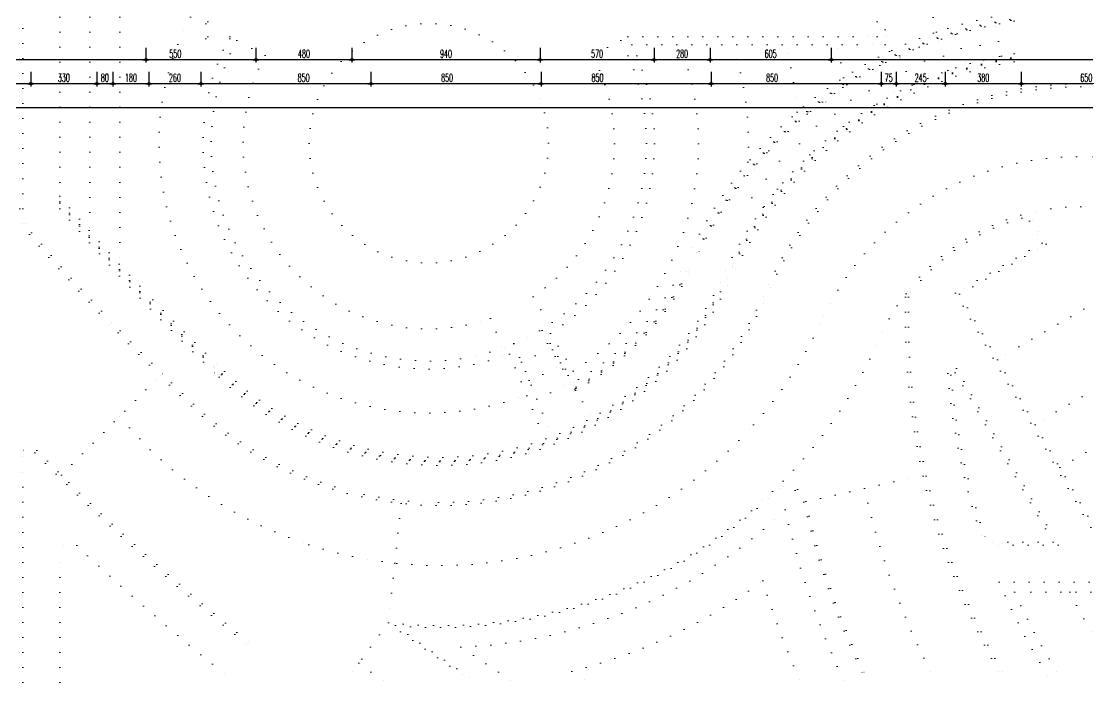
# Model space of a CAD drawing. Extents: x -5598 to 26293, y -3808 to 13850.
# Drawn here: x -622 to 4707, y -3808 to -503 of the extents above; entities that cross this region are included whole.
import ezdxf

# ---------------------------------------------------------------- set-up
doc = ezdxf.new("R2010")
doc.units = 0
doc.header["$LTSCALE"] = 100
doc.header["$MEASUREMENT"] = 0
doc.linetypes.add('DOT', pattern=[0.25, 0, -0.25])
doc.layers.add('OLCU DIS', color=7, linetype='Continuous')
doc.layers.add('YOLLAR', color=7, linetype='Continuous', lineweight=15)
doc.styles.add('olcu', font='romans.shx', dxfattribs={"width": 0.5})
doc.dimstyles.new('1-200', dxfattribs={"dimtxt": 40, "dimasz": 2, "dimexe": 0, "dimexo": 0, "dimgap": 10, "dimtad": 1, "dimdec": 4, "dimrnd": 0.1, "dimzin": 9, "dimdsep": 46, "dimtxsty": 'olcu', "dimblk1": 'SOL', "dimblk2": 'SAG', "dimsah": 1, "dimcen": 0, "dimse1": 1, "dimse2": 1, "dimclre": 13, "dimadec": 0, "dimazin": 0, "dimtfac": 1, "dimtdec": 4, "dimtix": 1, "dimtmove": 2, "dimatfit": 2, "dimldrblk": 'SOL', "dimfxl": 0, "dimtolj": 1, "dimarcsym": 0})

# ---------------------------------------------------------------- blocks, each defined once
blk = doc.blocks.new('*U550')
at = {"color": 0, "linetype": 'ByBlock', "ltscale": 3}
for p, q in [((-6310, -11600), (-6310, -13759.4)), ((-5580, -12910), (-5580, -12322)), ((-5570, -12900), (-5570, -12322)), ((-2225, -12900), (-2225, -12322)), ((-2185, -12940), (-2185, -12322)), ((-1603.4, -12996.8), (-1637.4, -12840.4)), ((-1824.8, -12886.2), (-1783.2, -13040.8)), ((-1693.8, -13016.5), (-1727.8, -12860.1)), ((-5460.6, -12910), (-5580, -12910)), ((-5460.6, -12900), (-5570, -12900)), ((-5425.3, -12918.9), (-5460.6, -12900)), ((-3471.9, -12900), (-3507.1, -12918.9)), ((-3471.9, -12900), (-2225, -12900)), ((-3451.5, -12940), (-2185, -12940)), ((-1871.5, -13069.4), (-1920.4, -12917)), ((-2051, -13142.7), (-2115, -12996)), ((-2015.1, -12952.6), (-1958.8, -13102.4)), ((-1540, -12985.1), (-1540, -13025.6)), ((-2212.4, -13044.4), (-2140.8, -13187.5)), ((-2227.4, -13236.5), (-2306.3, -13097.3)), ((-2396.4, -13154.3), (-2310.4, -13289.3)), ((-396.6, -13135), (-1206.7, -13135)), ((-396.6, -13150), (-1206.7, -13150)), ((-2393.7, -13348.4), (-2486.8, -13218.3)), ((-2574.7, -13287.7), (-2474.7, -13412.7)), ((-2562.5, -13490.8), (-2670, -13372.3)), ((-2766.6, -13469.5), (-2651.4, -13580.6)), ((-2722.5, -13661.6), (-2843.8, -13557.2)), ((-2794.3, -13753.7), (-2915.5, -13649.3)), ((-1503, -13806.2), (-1503, -13806.2)), ((-1463.1, -13822.4), (-1400.4, -13931.1)), ((-1379.9, -13936.6), (-1450.1, -13814.9)), ((-1400.4, -13931.1), (-1833.4, -14181.1)), ((-1812.9, -14186.6), (-1379.9, -13936.6)), ((-1833.4, -14181.1), (-1106.6, -15440)), ((-1097.9, -15425), (-1812.9, -14186.6)), ((-1192.4, -14261.4), (-1625.4, -14511.4)), ((-3912.4, -14368.9), (-3732.5, -14666.9)), ((-3857.7, -14382.2), (-3718.4, -14612.8)), ((-4040.7, -14433.7), (-3848.6, -14897.5)), ((-4040.7, -14433.7), (-3848.6, -14897.5)), ((-4062.5, -14485.7), (-3885.5, -14912.8)), ((-1872.4, -14583.5), (-1829.1, -14558.5)), ((-1856.6, -14591.7), (-1834.6, -14579)), ((-1834.6, -14579), (-1346.2, -15425)), ((-1829.1, -14558.5), (-1320.2, -15440)), ((-1004.9, -14586.1), (-1437.9, -14836.1)), ((-3736.3, -14660.5), (-3649.7, -14804)), ((-1312.9, -15052.6), (-880, -14802.7)), ((-1320.2, -15440), (-1687.4, -15440)), ((-1346.2, -15425), (-1676.8, -15425)), ((-6310.1, -16127.6), (-6310.1, -15479)), ((-1615.5, -15625), (870.6, -15625)), ((870.6, -15675), (-1539.1, -15675))]:
    blk.add_line(p, q, dxfattribs=at)
at = {"color": 56, "linetype": 'ByBlock', "ltscale": 3}
for p, q in [((-6160, -11600), (-6160, -13872)), ((-6010, -11600), (-6010, -14039.2))]:
    blk.add_line(p, q, dxfattribs=at)
at = {"color": 16, "linetype": 'ByBlock', "ltscale": 3}
for p, q in [((-5284.3, -12994.4), (-5425.3, -12918.9)), ((-3507.1, -12918.9), (-3648.2, -12994.4)), ((-1557.5, -13005.7), (-1557.5, -13010.8)), ((-394.1, -13500), (-1229.2, -13500)), ((-506.1, -13750), (-1206.7, -13750)), ((-3944.4, -14199.8), (-3861.6, -14337)), ((-4157.8, -14307.7), (-4096.5, -14455.7)), ((-3903.4, -14371.2), (-3899.1, -14368.6)), ((-3730.6, -14657.3), (-3903.4, -14371.2)), ((-3899.1, -14368.6), (-3728.8, -14650.5)), ((-6302.2, -15090.9), (-5809.7, -14593.4)), ((-5858.9, -14963.8), (-6013.8, -14799.5)), ((-2581.5, -15223.2), (-1996.2, -15091.3)), ((-4603.9, -15232.1), (-4668.2, -15828.7)), ((-4668.2, -15828.7), (-4886.8, -16127.6))]:
    blk.add_line(p, q, dxfattribs=at)
at = {"color": 9, "linetype": 'ByBlock', "ltscale": 3}
for p, q in [((-2067.9, -14201), (-2067.9, -14201)), ((-4668.2, -15828.7), (-4668.2, -15828.7))]:
    blk.add_line(p, q, dxfattribs=at)
at = {"color": 0, "linetype": 'ByBlock', "ltscale": 3}
for points in [[(-2774.7, -14192.1, -0.514866), (-5652.1, -14746.4, -0.003432), (-5762.1, -14640.3, -0.008214), (-6019.2, -14380.3, -0.014853), (-6462.4, -13889.1, -0.177928), (-6510, -13759.6), (-6510, -10290, -0.040829), (-6499.4, -10160, -0.040829)], [(-2788.4, -14185.8, -0.514866), (-5641.7, -14735.6, -0.003432), (-5751.6, -14629.6, -0.008214), (-6008.4, -14369.9, -0.014853), (-6451, -13879.4, -0.177928), (-6495, -13759.6), (-6495, -10290, -0.041617), (-6484.2, -10160, -0.041617)], [(-6510, -16127.6), (-6510, -15003.2, -0.671641), (-6424.3, -14968.2, 0.03068), (-5346.5, -15939.8)], [(-6495, -16127.6), (-6495, -15003.2, -0.671641), (-6435, -14978.7, 0.03068), (-5355.8, -15951.5, 0.03068)]]:
    blk.add_lwpolyline(points, format="xyb", dxfattribs=at)
at = {"color": 16, "linetype": 'ByBlock', "ltscale": 3}
blk.add_circle((-4466.2, -13432.5), 598, dxfattribs=at)
at = {"color": 56, "linetype": 'ByBlock', "ltscale": 3}
for centre, radius, start, end in [((-4466.2, -13432.5), 2598, 12.3365, 25.354), ((-4466.2, -13432.5), 1348, 145.7165, 291.2247), ((-4466.2, -13432.5), 2348, 11.2436, 13.6933), ((-4466.2, -13432.5), 1348, 302.4017, 21.4289), ((-4466.2, -13432.5), 1598, 356.5891, 17.9501), ((-4466.2, -13432.5), 1848, 4.8047, 15.4559), ((-4466.2, -13432.5), 2098, 8.9854, 13.5763), ((-4411.2, -13442.5), 2510, 272.4112, 313.4534), ((1515.7, -14300), 4310, 192.9322, 205.0903), ((-4411.2, -13442.5), 2710, 284.0824, 306.5596), ((1515.7, -14300), 4510, 197.0087, 203.9062), ((1515.7, -14300), 3100, 206.3305, 211.614), ((2024.2, -6679.7), 11225.4, 235.6751, 237.31533), ((2024.2, -6679.7), 11025.4, 238.40677, 238.97282)]:
    blk.add_arc(centre, radius, start, end, dxfattribs=at)
at = {"color": 0, "linetype": 'ByBlock', "ltscale": 3}
for centre, radius, start, end in [((-1229.2, -14900), 2140, 99.4361, 155.3902), ((-1229.2, -14900), 2100, 98.5124, 155.3902), ((-4466.3, -13432.5), 1127.9, 151.8308, 290.9775), ((-4466.3, -13432.5), 1087.9, 151.8308, 293.0283), ((-4466.2, -13432.5), 1087.9, 300.5988, 28.1706), ((-4466.2, -13432.5), 1127.9, 302.6496, 28.1706), ((-1229.2, -14900), 1940, 99.2203, 155.3902), ((-1229.2, -14900), 1900, 99.4162, 155.3902), ((-1206.7, -14849.7), 1714.7, 90, 117.9), ((-1206.7, -14849.7), 1699.7, 90, 117.9), ((-1206.3, -14851.3), 1716.3, 117.8866, 157.2005), ((-1206.3, -14851.3), 1701.3, 117.8865, 157.2085), ((2023.9, -6680), 10894.9, 220.0984, 223.75216), ((2024.2, -6679.7), 10935.4, 220.34669, 226.42064), ((-1206.7, -14850), 1100, 105.847, 141.8916), ((-1493.4, -13839.9), 50, 30, 105.847), ((-1206.7, -14850), 1085, 105.847, 141.8916), ((-1493.4, -13839.9), 35, 30, 105.847), ((-4411.2, -13442.5), 1360, 300.6246, 335.3902), ((-4411.2, -13442.5), 1400, 299.0014, 335.3902), ((-4411.2, -13442.5), 1600, 226.4206, 335.3902), ((-4411.2, -13442.5), 1560, 226.4206, 335.3902), ((-2032.9, -14202), 50, 141.8916, 178.418), ((2024.8, -6679.1), 10896.2, 223.75216, 226.42053), ((1515.7, -14300), 3600, 178.418, 210.5092), ((1515.7, -14300), 3585, 178.418, 210.6506), ((-2032.9, -14202), 35, 141.8916, 178.418), ((-4466.2, -13432.5), 1088, 293.0266, 300.5998), ((-4466.2, -13432.5), 1188, 292.9823, 300.6441), ((-4466.2, -13432.5), 1288, 292.9449, 300.6816), ((1515.7, -14300), 3400, 184.7833, 199.5905), ((1515.7, -14300), 3385, 184.9442, 199.4115), ((-4466.2, -13432.5), 1388, 292.9128, 300.7136), ((-4411.2, -13442.5), 2400, 263.8544, 313.8564), ((-4411.2, -13442.5), 2410, 264.7317, 313.8564), ((-2679.1, -15245.2), 100, 12.6977, 133.8564), ((-2679.1, -15245.2), 90, 12.6977, 133.8564), ((1515.7, -14300), 4210, 192.6977, 205.7292), ((1515.7, -14300), 4200, 192.6977, 205.7949), ((-6260.1, -15479), 50, 46.7265, 180), ((2024.2, -6679.7), 12035.4, 226.72654, 231.65299), ((1515.7, -14300), 3400, 202.9362, 212.5163), ((1515.7, -14300), 3350, 204.233, 213.0631), ((2024.2, -6679.7), 11335.4, 233.81493, 236.4587), ((2024.2, -6679.7), 11325.4, 234.00115, 236.53509)]:
    blk.add_arc(centre, radius, start, end, dxfattribs=at)
at = {"color": 16, "linetype": 'ByBlock', "ltscale": 3}
for centre, radius, start, end in [((-1229.2, -14900), 2112.5, 99.0791, 155.3902), ((-1229.2, -14900), 2107.5, 98.9632, 155.3902), ((-4466.2, -13432.5), 928, 151.8316, 289.4113), ((-4466.2, -13432.5), 928, 304.2151, 28.1686), ((-1229.2, -14900), 1922.5, 99.8339, 155.3902), ((-1229.2, -14900), 1917.5, 99.8598, 155.3902), ((-1229.2, -14900), 1400, 90, 155.3902), ((2024.3, -6679.7), 10913, 220.2075, 226.42063), ((2024.2, -6679.7), 10917.9, 220.23846, 226.42064), ((-1211.3, -14767.3), 1017.3, 89.7434, 106.1036), ((-4411.2, -13442.5), 1392.5, 299.2619, 335.3902), ((-4411.2, -13442.5), 1387.5, 317.426, 335.3902), ((-4411.2, -13442.5), 1582.5, 226.4206, 335.3902), ((-4411.2, -13442.5), 1577.5, 226.4206, 335.3902), ((-1329.9, -14787.8), 962.2, 141.2131, 156.7297), ((-4411.2, -13442.5), 2100, 318.317, 335.3902), ((-4411.2, -13442.5), 1387.5, 299.4617, 317.426), ((-4411.2, -13442.5), 2400, 313.8564, 336.2874), ((-4411.2, -13442.5), 2100, 251.8611, 318.317), ((-4411.2, -13442.5), 2100, 226.4206, 251.5841), ((1515.7, -14300), 3900, 192.6977, 207.9451), ((2024.2, -6679.7), 11585.4, 233.81493, 234.63702)]:
    blk.add_arc(centre, radius, start, end, dxfattribs=at)
blk = doc.blocks.new('SOL')
at = {"color": 0}
for p, q in [((0, 30), (0, -7)), ((7.6, 0), (-7, 0))]:
    blk.add_line(p, q, dxfattribs=at)
blk.add_circle((0, 0), 3, dxfattribs=at)
blk = doc.blocks.new('SAG')
at = {"color": 0}
for p, q in [((7.6, 0), (-7, 0)), ((0, -30), (0, 7))]:
    blk.add_line(p, q, dxfattribs=at)
blk.add_circle((0, 0), 3, dxfattribs=at)
blk = doc.blocks.new('*D278')
at = {"layer": 'OLCU DIS', "color": 0, "lineweight": -2, "transparency": 16777216}
blk.add_line((10698, -695), (3427, -695), dxfattribs=at)
at = {"layer": 'OLCU DIS', "color": 0, "lineweight": -2, "transparency": 16777216, "xscale": 2, "yscale": 2, "zscale": 2, "rotation": 180}
blk.add_blockref('SAG', (3425, -695), dxfattribs=at)
at = {"layer": 'OLCU DIS', "color": 0, "lineweight": -2, "transparency": 16777216, "xscale": 2, "yscale": 2, "zscale": 2}
blk.add_blockref('SOL', (10700, -695), dxfattribs=at)
at = {"layer": 'OLCU DIS', "color": 0, "transparency": 16777216, "insert": (7062.5, -665), "char_height": 40, "attachment_point": 5, "style": 'olcu'}
blk.add_mtext('\\A1;7275', dxfattribs=at)
blk = doc.blocks.new('*D279')
at = {"layer": 'OLCU DIS', "color": 0, "lineweight": -2, "transparency": 16777216}
blk.add_line((3423, -695), (2822, -695), dxfattribs=at)
at = {"layer": 'OLCU DIS', "color": 0, "lineweight": -2, "transparency": 16777216, "xscale": 2, "yscale": 2, "zscale": 2, "rotation": 180}
blk.add_blockref('SAG', (2820, -695), dxfattribs=at)
at = {"layer": 'OLCU DIS', "color": 0, "lineweight": -2, "transparency": 16777216, "xscale": 2, "yscale": 2, "zscale": 2}
blk.add_blockref('SOL', (3425, -695), dxfattribs=at)
at = {"layer": 'OLCU DIS', "color": 0, "transparency": 16777216, "insert": (3122.5, -665), "char_height": 40, "attachment_point": 5, "style": 'olcu'}
blk.add_mtext('\\A1;605', dxfattribs=at)
blk = doc.blocks.new('*D280')
at = {"layer": 'OLCU DIS', "color": 0, "lineweight": -2, "transparency": 16777216}
blk.add_line((2818, -695), (2542, -695), dxfattribs=at)
at = {"layer": 'OLCU DIS', "color": 0, "lineweight": -2, "transparency": 16777216, "xscale": 2, "yscale": 2, "zscale": 2, "rotation": 180}
blk.add_blockref('SAG', (2540, -695), dxfattribs=at)
at = {"layer": 'OLCU DIS', "color": 0, "lineweight": -2, "transparency": 16777216, "xscale": 2, "yscale": 2, "zscale": 2}
blk.add_blockref('SOL', (2820, -695), dxfattribs=at)
at = {"layer": 'OLCU DIS', "color": 0, "transparency": 16777216, "insert": (2680, -665), "char_height": 40, "attachment_point": 5, "style": 'olcu'}
blk.add_mtext('\\A1;280', dxfattribs=at)
blk = doc.blocks.new('*D281')
at = {"layer": 'OLCU DIS', "color": 0, "lineweight": -2, "transparency": 16777216}
blk.add_line((2538, -695), (1972, -695), dxfattribs=at)
at = {"layer": 'OLCU DIS', "color": 0, "lineweight": -2, "transparency": 16777216, "xscale": 2, "yscale": 2, "zscale": 2, "rotation": 180}
blk.add_blockref('SAG', (1970, -695), dxfattribs=at)
at = {"layer": 'OLCU DIS', "color": 0, "lineweight": -2, "transparency": 16777216, "xscale": 2, "yscale": 2, "zscale": 2}
blk.add_blockref('SOL', (2540, -695), dxfattribs=at)
at = {"layer": 'OLCU DIS', "color": 0, "transparency": 16777216, "insert": (2255, -665), "char_height": 40, "attachment_point": 5, "style": 'olcu'}
blk.add_mtext('\\A1;570', dxfattribs=at)
blk = doc.blocks.new('*D282')
at = {"layer": 'OLCU DIS', "color": 0, "lineweight": -2, "transparency": 16777216}
blk.add_line((1968, -695), (1032, -695), dxfattribs=at)
at = {"layer": 'OLCU DIS', "color": 0, "lineweight": -2, "transparency": 16777216, "xscale": 2, "yscale": 2, "zscale": 2, "rotation": 180}
blk.add_blockref('SAG', (1030, -695), dxfattribs=at)
at = {"layer": 'OLCU DIS', "color": 0, "lineweight": -2, "transparency": 16777216, "xscale": 2, "yscale": 2, "zscale": 2}
blk.add_blockref('SOL', (1970, -695), dxfattribs=at)
at = {"layer": 'OLCU DIS', "color": 0, "transparency": 16777216, "insert": (1500, -665), "char_height": 40, "attachment_point": 5, "style": 'olcu'}
blk.add_mtext('\\A1;940', dxfattribs=at)
blk = doc.blocks.new('*D283')
at = {"layer": 'OLCU DIS', "color": 0, "lineweight": -2, "transparency": 16777216}
blk.add_line((1028, -695), (552, -695), dxfattribs=at)
at = {"layer": 'OLCU DIS', "color": 0, "lineweight": -2, "transparency": 16777216, "xscale": 2, "yscale": 2, "zscale": 2, "rotation": 180}
blk.add_blockref('SAG', (550, -695), dxfattribs=at)
at = {"layer": 'OLCU DIS', "color": 0, "lineweight": -2, "transparency": 16777216, "xscale": 2, "yscale": 2, "zscale": 2}
blk.add_blockref('SOL', (1030, -695), dxfattribs=at)
at = {"layer": 'OLCU DIS', "color": 0, "transparency": 16777216, "insert": (790, -665), "char_height": 40, "attachment_point": 5, "style": 'olcu'}
blk.add_mtext('\\A1;480', dxfattribs=at)
blk = doc.blocks.new('*D284')
at = {"layer": 'OLCU DIS', "color": 0, "lineweight": -2, "transparency": 16777216}
blk.add_line((548, -695), (2, -695), dxfattribs=at)
at = {"layer": 'OLCU DIS', "color": 0, "lineweight": -2, "transparency": 16777216, "xscale": 2, "yscale": 2, "zscale": 2, "rotation": 180}
blk.add_blockref('SAG', (0, -695), dxfattribs=at)
at = {"layer": 'OLCU DIS', "color": 0, "lineweight": -2, "transparency": 16777216, "xscale": 2, "yscale": 2, "zscale": 2}
blk.add_blockref('SOL', (550, -695), dxfattribs=at)
at = {"layer": 'OLCU DIS', "color": 0, "transparency": 16777216, "insert": (147, -665), "char_height": 40, "attachment_point": 5, "style": 'olcu'}
blk.add_mtext('\\A1;550', dxfattribs=at)
blk = doc.blocks.new('*D285')
at = {"layer": 'OLCU DIS', "color": 0, "lineweight": -2, "transparency": 16777216}
blk.add_line((-2, -695), (-2648, -695), dxfattribs=at)
at = {"layer": 'OLCU DIS', "color": 0, "lineweight": -2, "transparency": 16777216, "xscale": 2, "yscale": 2, "zscale": 2, "rotation": 180}
blk.add_blockref('SAG', (-2650, -695), dxfattribs=at)
at = {"layer": 'OLCU DIS', "color": 0, "lineweight": -2, "transparency": 16777216, "xscale": 2, "yscale": 2, "zscale": 2}
blk.add_blockref('SOL', (0, -695), dxfattribs=at)
at = {"layer": 'OLCU DIS', "color": 0, "transparency": 16777216, "insert": (-997.4, -665), "char_height": 40, "attachment_point": 5, "style": 'olcu'}
blk.add_mtext('\\A1;2650', dxfattribs=at)
blk = doc.blocks.new('*D315')
at = {"layer": 'OLCU DIS', "color": 0, "lineweight": -2, "transparency": 16777216}
blk.add_line((5023, -815), (4377, -815), dxfattribs=at)
at = {"layer": 'OLCU DIS', "color": 0, "lineweight": -2, "transparency": 16777216, "xscale": 2, "yscale": 2, "zscale": 2, "rotation": 180}
blk.add_blockref('SAG', (4375, -815), dxfattribs=at)
at = {"layer": 'OLCU DIS', "color": 0, "lineweight": -2, "transparency": 16777216, "xscale": 2, "yscale": 2, "zscale": 2}
blk.add_blockref('SOL', (5025, -815), dxfattribs=at)
at = {"layer": 'OLCU DIS', "color": 0, "transparency": 16777216, "insert": (4700, -785), "char_height": 40, "attachment_point": 5, "style": 'olcu'}
blk.add_mtext('\\A1;650', dxfattribs=at)
blk = doc.blocks.new('*D316')
at = {"layer": 'OLCU DIS', "color": 0, "lineweight": -2, "transparency": 16777216}
blk.add_line((4373, -815), (3997, -815), dxfattribs=at)
at = {"layer": 'OLCU DIS', "color": 0, "lineweight": -2, "transparency": 16777216, "xscale": 2, "yscale": 2, "zscale": 2, "rotation": 180}
blk.add_blockref('SAG', (3995, -815), dxfattribs=at)
at = {"layer": 'OLCU DIS', "color": 0, "lineweight": -2, "transparency": 16777216, "xscale": 2, "yscale": 2, "zscale": 2}
blk.add_blockref('SOL', (4375, -815), dxfattribs=at)
at = {"layer": 'OLCU DIS', "color": 0, "transparency": 16777216, "insert": (4185, -785), "char_height": 40, "attachment_point": 5, "style": 'olcu'}
blk.add_mtext('\\A1;380', dxfattribs=at)
blk = doc.blocks.new('*D317')
at = {"layer": 'OLCU DIS', "color": 0, "lineweight": -2, "transparency": 16777216}
blk.add_line((3993, -815), (3752, -815), dxfattribs=at)
at = {"layer": 'OLCU DIS', "color": 0, "lineweight": -2, "transparency": 16777216, "xscale": 2, "yscale": 2, "zscale": 2, "rotation": 180}
blk.add_blockref('SAG', (3750, -815), dxfattribs=at)
at = {"layer": 'OLCU DIS', "color": 0, "lineweight": -2, "transparency": 16777216, "xscale": 2, "yscale": 2, "zscale": 2}
blk.add_blockref('SOL', (3995, -815), dxfattribs=at)
at = {"layer": 'OLCU DIS', "color": 0, "transparency": 16777216, "insert": (3872.5, -785), "char_height": 40, "attachment_point": 5, "style": 'olcu'}
blk.add_mtext('\\A1;245', dxfattribs=at)
blk = doc.blocks.new('*D318')
at = {"layer": 'OLCU DIS', "color": 0, "lineweight": -2, "transparency": 16777216}
blk.add_line((3748, -815), (3677, -815), dxfattribs=at)
at = {"layer": 'OLCU DIS', "color": 0, "lineweight": -2, "transparency": 16777216, "xscale": 2, "yscale": 2, "zscale": 2, "rotation": 180}
blk.add_blockref('SAG', (3675, -815), dxfattribs=at)
at = {"layer": 'OLCU DIS', "color": 0, "lineweight": -2, "transparency": 16777216, "xscale": 2, "yscale": 2, "zscale": 2}
blk.add_blockref('SOL', (3750, -815), dxfattribs=at)
at = {"layer": 'OLCU DIS', "color": 0, "transparency": 16777216, "insert": (3712.5, -785), "char_height": 40, "attachment_point": 5, "style": 'olcu'}
blk.add_mtext('\\A1;75', dxfattribs=at)
blk = doc.blocks.new('*D319')
at = {"layer": 'OLCU DIS', "color": 0, "lineweight": -2, "transparency": 16777216}
blk.add_line((3673, -815), (2827, -815), dxfattribs=at)
at = {"layer": 'OLCU DIS', "color": 0, "lineweight": -2, "transparency": 16777216, "xscale": 2, "yscale": 2, "zscale": 2, "rotation": 180}
blk.add_blockref('SAG', (2825, -815), dxfattribs=at)
at = {"layer": 'OLCU DIS', "color": 0, "lineweight": -2, "transparency": 16777216, "xscale": 2, "yscale": 2, "zscale": 2}
blk.add_blockref('SOL', (3675, -815), dxfattribs=at)
at = {"layer": 'OLCU DIS', "color": 0, "transparency": 16777216, "insert": (3129.7, -785), "char_height": 40, "attachment_point": 5, "style": 'olcu'}
blk.add_mtext('\\A1;850', dxfattribs=at)
blk = doc.blocks.new('*D320')
at = {"layer": 'OLCU DIS', "color": 0, "lineweight": -2, "transparency": 16777216}
blk.add_line((2823, -815), (1977, -815), dxfattribs=at)
at = {"layer": 'OLCU DIS', "color": 0, "lineweight": -2, "transparency": 16777216, "xscale": 2, "yscale": 2, "zscale": 2, "rotation": 180}
blk.add_blockref('SAG', (1975, -815), dxfattribs=at)
at = {"layer": 'OLCU DIS', "color": 0, "lineweight": -2, "transparency": 16777216, "xscale": 2, "yscale": 2, "zscale": 2}
blk.add_blockref('SOL', (2825, -815), dxfattribs=at)
at = {"layer": 'OLCU DIS', "color": 0, "transparency": 16777216, "insert": (2257.1, -785), "char_height": 40, "attachment_point": 5, "style": 'olcu'}
blk.add_mtext('\\A1;850', dxfattribs=at)
blk = doc.blocks.new('*D321')
at = {"layer": 'OLCU DIS', "color": 0, "lineweight": -2, "transparency": 16777216}
blk.add_line((1973, -815), (1127, -815), dxfattribs=at)
at = {"layer": 'OLCU DIS', "color": 0, "lineweight": -2, "transparency": 16777216, "xscale": 2, "yscale": 2, "zscale": 2, "rotation": 180}
blk.add_blockref('SAG', (1125, -815), dxfattribs=at)
at = {"layer": 'OLCU DIS', "color": 0, "lineweight": -2, "transparency": 16777216, "xscale": 2, "yscale": 2, "zscale": 2}
blk.add_blockref('SOL', (1975, -815), dxfattribs=at)
at = {"layer": 'OLCU DIS', "color": 0, "transparency": 16777216, "insert": (1505.3, -785), "char_height": 40, "attachment_point": 5, "style": 'olcu'}
blk.add_mtext('\\A1;850', dxfattribs=at)
blk = doc.blocks.new('*D322')
at = {"layer": 'OLCU DIS', "color": 0, "lineweight": -2, "transparency": 16777216}
blk.add_line((1123, -815), (277, -815), dxfattribs=at)
at = {"layer": 'OLCU DIS', "color": 0, "lineweight": -2, "transparency": 16777216, "xscale": 2, "yscale": 2, "zscale": 2, "rotation": 180}
blk.add_blockref('SAG', (275, -815), dxfattribs=at)
at = {"layer": 'OLCU DIS', "color": 0, "lineweight": -2, "transparency": 16777216, "xscale": 2, "yscale": 2, "zscale": 2}
blk.add_blockref('SOL', (1125, -815), dxfattribs=at)
at = {"layer": 'OLCU DIS', "color": 0, "transparency": 16777216, "insert": (788.3, -785), "char_height": 40, "attachment_point": 5, "style": 'olcu'}
blk.add_mtext('\\A1;850', dxfattribs=at)
blk = doc.blocks.new('*D323')
at = {"layer": 'OLCU DIS', "color": 0, "lineweight": -2, "transparency": 16777216}
blk.add_line((273, -815), (17, -815), dxfattribs=at)
at = {"layer": 'OLCU DIS', "color": 0, "lineweight": -2, "transparency": 16777216, "xscale": 2, "yscale": 2, "zscale": 2, "rotation": 180}
blk.add_blockref('SAG', (15, -815), dxfattribs=at)
at = {"layer": 'OLCU DIS', "color": 0, "lineweight": -2, "transparency": 16777216, "xscale": 2, "yscale": 2, "zscale": 2}
blk.add_blockref('SOL', (275, -815), dxfattribs=at)
at = {"layer": 'OLCU DIS', "color": 0, "transparency": 16777216, "insert": (145, -785), "char_height": 40, "attachment_point": 5, "style": 'olcu'}
blk.add_mtext('\\A1;260', dxfattribs=at)
blk = doc.blocks.new('*D324')
at = {"layer": 'OLCU DIS', "color": 0, "lineweight": -2, "transparency": 16777216}
blk.add_line((13, -815), (-163, -815), dxfattribs=at)
at = {"layer": 'OLCU DIS', "color": 0, "lineweight": -2, "transparency": 16777216, "xscale": 2, "yscale": 2, "zscale": 2, "rotation": 180}
blk.add_blockref('SAG', (-165, -815), dxfattribs=at)
at = {"layer": 'OLCU DIS', "color": 0, "lineweight": -2, "transparency": 16777216, "xscale": 2, "yscale": 2, "zscale": 2}
blk.add_blockref('SOL', (15, -815), dxfattribs=at)
at = {"layer": 'OLCU DIS', "color": 0, "transparency": 16777216, "insert": (-75, -785), "char_height": 40, "attachment_point": 5, "style": 'olcu'}
blk.add_mtext('\\A1;180', dxfattribs=at)
blk = doc.blocks.new('*D325')
at = {"layer": 'OLCU DIS', "color": 0, "lineweight": -2, "transparency": 16777216}
blk.add_line((-167, -815), (-243, -815), dxfattribs=at)
at = {"layer": 'OLCU DIS', "color": 0, "lineweight": -2, "transparency": 16777216, "xscale": 2, "yscale": 2, "zscale": 2, "rotation": 180}
blk.add_blockref('SAG', (-245, -815), dxfattribs=at)
at = {"layer": 'OLCU DIS', "color": 0, "lineweight": -2, "transparency": 16777216, "xscale": 2, "yscale": 2, "zscale": 2}
blk.add_blockref('SOL', (-165, -815), dxfattribs=at)
at = {"layer": 'OLCU DIS', "color": 0, "transparency": 16777216, "insert": (-205, -785), "char_height": 40, "attachment_point": 5, "style": 'olcu'}
blk.add_mtext('\\A1;80', dxfattribs=at)
blk = doc.blocks.new('*D326')
at = {"layer": 'OLCU DIS', "color": 0, "lineweight": -2, "transparency": 16777216}
blk.add_line((-247, -815), (-573, -815), dxfattribs=at)
at = {"layer": 'OLCU DIS', "color": 0, "lineweight": -2, "transparency": 16777216, "xscale": 2, "yscale": 2, "zscale": 2, "rotation": 180}
blk.add_blockref('SAG', (-575, -815), dxfattribs=at)
at = {"layer": 'OLCU DIS', "color": 0, "lineweight": -2, "transparency": 16777216, "xscale": 2, "yscale": 2, "zscale": 2}
blk.add_blockref('SOL', (-245, -815), dxfattribs=at)
at = {"layer": 'OLCU DIS', "color": 0, "transparency": 16777216, "insert": (-410, -785), "char_height": 40, "attachment_point": 5, "style": 'olcu'}
blk.add_mtext('\\A1;330', dxfattribs=at)
blk = doc.blocks.new('*D327')
at = {"layer": 'OLCU DIS', "color": 0, "lineweight": -2, "transparency": 16777216}
blk.add_line((-577, -815), (-1423, -815), dxfattribs=at)
at = {"layer": 'OLCU DIS', "color": 0, "lineweight": -2, "transparency": 16777216, "xscale": 2, "yscale": 2, "zscale": 2, "rotation": 180}
blk.add_blockref('SAG', (-1425, -815), dxfattribs=at)
at = {"layer": 'OLCU DIS', "color": 0, "lineweight": -2, "transparency": 16777216, "xscale": 2, "yscale": 2, "zscale": 2}
blk.add_blockref('SOL', (-575, -815), dxfattribs=at)
at = {"layer": 'OLCU DIS', "color": 0, "transparency": 16777216, "insert": (-1000, -785), "char_height": 40, "attachment_point": 5, "style": 'olcu'}
blk.add_mtext('\\A1;850', dxfattribs=at)
blk = doc.blocks.new('*D332')
at = {"layer": 'OLCU DIS', "color": 0, "lineweight": -2, "transparency": 16777216}
blk.add_line((21268, -935), (-2968, -935), dxfattribs=at)
at = {"layer": 'OLCU DIS', "color": 0, "lineweight": -2, "transparency": 16777216, "xscale": 2, "yscale": 2, "zscale": 2, "rotation": 180}
blk.add_blockref('SAG', (-2970, -935), dxfattribs=at)
at = {"layer": 'OLCU DIS', "color": 0, "lineweight": -2, "transparency": 16777216, "xscale": 2, "yscale": 2, "zscale": 2}
blk.add_blockref('SOL', (21270, -935), dxfattribs=at)
at = {"layer": 'OLCU DIS', "color": 0, "transparency": 16777216, "insert": (9295.6, -905), "char_height": 40, "attachment_point": 5, "style": 'olcu'}
blk.add_mtext('\\A1;24240', dxfattribs=at)

msp = doc.modelspace()

# ---------------------------------------------------------------- block references
at = {"layer": 'YOLLAR', "color": 9, "linetype": 'DOT'}
msp.add_blockref('*U550', (5880, 12320.00004), dxfattribs=at)

# ---------------------------------------------------------------- dimensions: what is measured, and where the dimension line sits
at = {"layer": 'OLCU DIS', "color": 7}
for base, p1, p2, picture, middle in [((-2970, -935), (21270, -635), (-2970, 7535), '*D332', (9295.63768, -905)), ((-2650, -695), (0, 0), (-2650, 2160), '*D285', (-997.38368, -665)), ((0, -695), (550, -340), (0, 0), '*D284', (147.0137, -665)), ((275, -815), (1125, -815), (275, -815), '*D322', (788.32413, -785)), ((1125, -815), (1975, -815), (1125, -815), '*D321', (1505.34304, -785)), ((1975, -815), (2825, -815), (1975, -815), '*D320', (2257.07852, -785)), ((2825, -815), (3675, -815), (2825, -815), '*D319', (3129.74142, -785))]:
    dim = msp.add_linear_dim(base=base, p1=p1, p2=p2, dimstyle='1-200', dxfattribs=at)
    dim.commit()
    dim.dimension.update_dxf_attribs({"geometry": picture, "text_midpoint": middle, "dimtype": 160})
for base, p1, p2, picture, middle in [((2540, -695), (2820, 0), (2540, -180), '*D280', (2680, -665)), ((2820, -695), (3425, 0), (2820, 0), '*D279', (3122.5, -665)), ((3425, -695), (10700, 0), (3425, 0), '*D278', (7062.5, -665)), ((1030, -695), (1970, -180.00004), (1030, -340), '*D282', (1500, -665)), ((1970, -695), (2540, -180), (1970, -180.00004), '*D281', (2255, -665)), ((550, -695), (1030, -340), (550, -340), '*D283', (790, -665)), ((-1425, -815), (-575, -815), (-1425, -815), '*D327', (-1000, -785)), ((-575, -815), (-245, -815), (-575, -815), '*D326', (-410, -785)), ((-245, -815), (-165, -815), (-245, -815), '*D325', (-205, -785)), ((-165, -815), (15, -815), (-165, -815), '*D324', (-75, -785)), ((15, -815), (275, -815), (15, -815), '*D323', (145, -785)), ((3675, -815), (3750, -815), (3675, -815), '*D318', (3712.5, -785)), ((3750, -815), (3995, -815), (3750, -815), '*D317', (3872.5, -785)), ((3995, -815), (4375, -815), (3995, -815), '*D316', (4185, -785)), ((4375, -815), (5025, -815), (4375, -815), '*D315', (4700, -785))]:
    dim = msp.add_linear_dim(base=base, p1=p1, p2=p2, dimstyle='1-200', dxfattribs=at)
    dim.commit()
    dim.dimension.update_dxf_attribs({"geometry": picture, "text_midpoint": middle})

doc.saveas('drawing.dxf')
